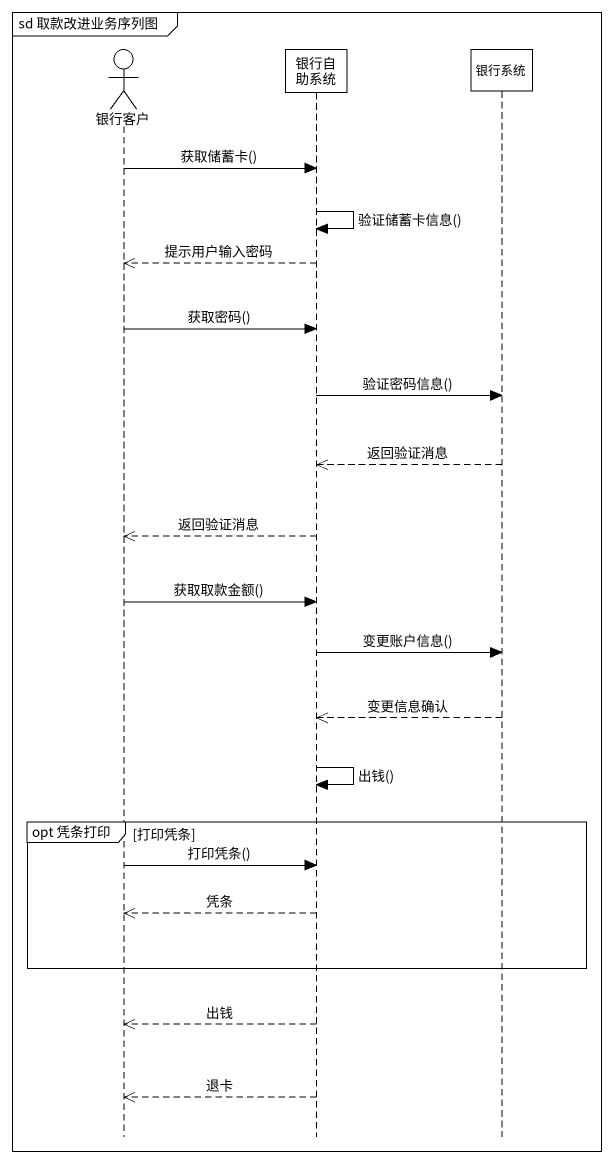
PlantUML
@startuml
mainframe sd 取款改进业务序列图
hide footbox
actor 银行客户
participant 银行自助系统
participant 银行系统

银行客户 -> 银行自助系统 : 获取储蓄卡()
银行自助系统 -> 银行自助系统 : 验证储蓄卡信息()
银行自助系统 -->> 银行客户 : 提示用户输入密码
银行客户 -> 银行自助系统 : 获取密码()
银行自助系统 -> 银行系统 : 验证密码信息()
银行系统 -->> 银行自助系统 : 返回验证消息
银行自助系统 -->> 银行客户 : 返回验证消息
银行客户 -> 银行自助系统 : 获取取款金额()
银行自助系统 -> 银行系统 : 变更账户信息()
银行系统 -->> 银行自助系统 : 变更信息确认
银行自助系统 -> 银行自助系统 : 出钱()
group opt 凭条打印 [打印凭条]
  银行客户 -> 银行自助系统 : 打印凭条()
  银行自助系统 -->> 银行客户 : 凭条
end
银行自助系统 -->> 银行客户 : 出钱
银行自助系统 -->> 银行客户 : 退卡
@enduml
